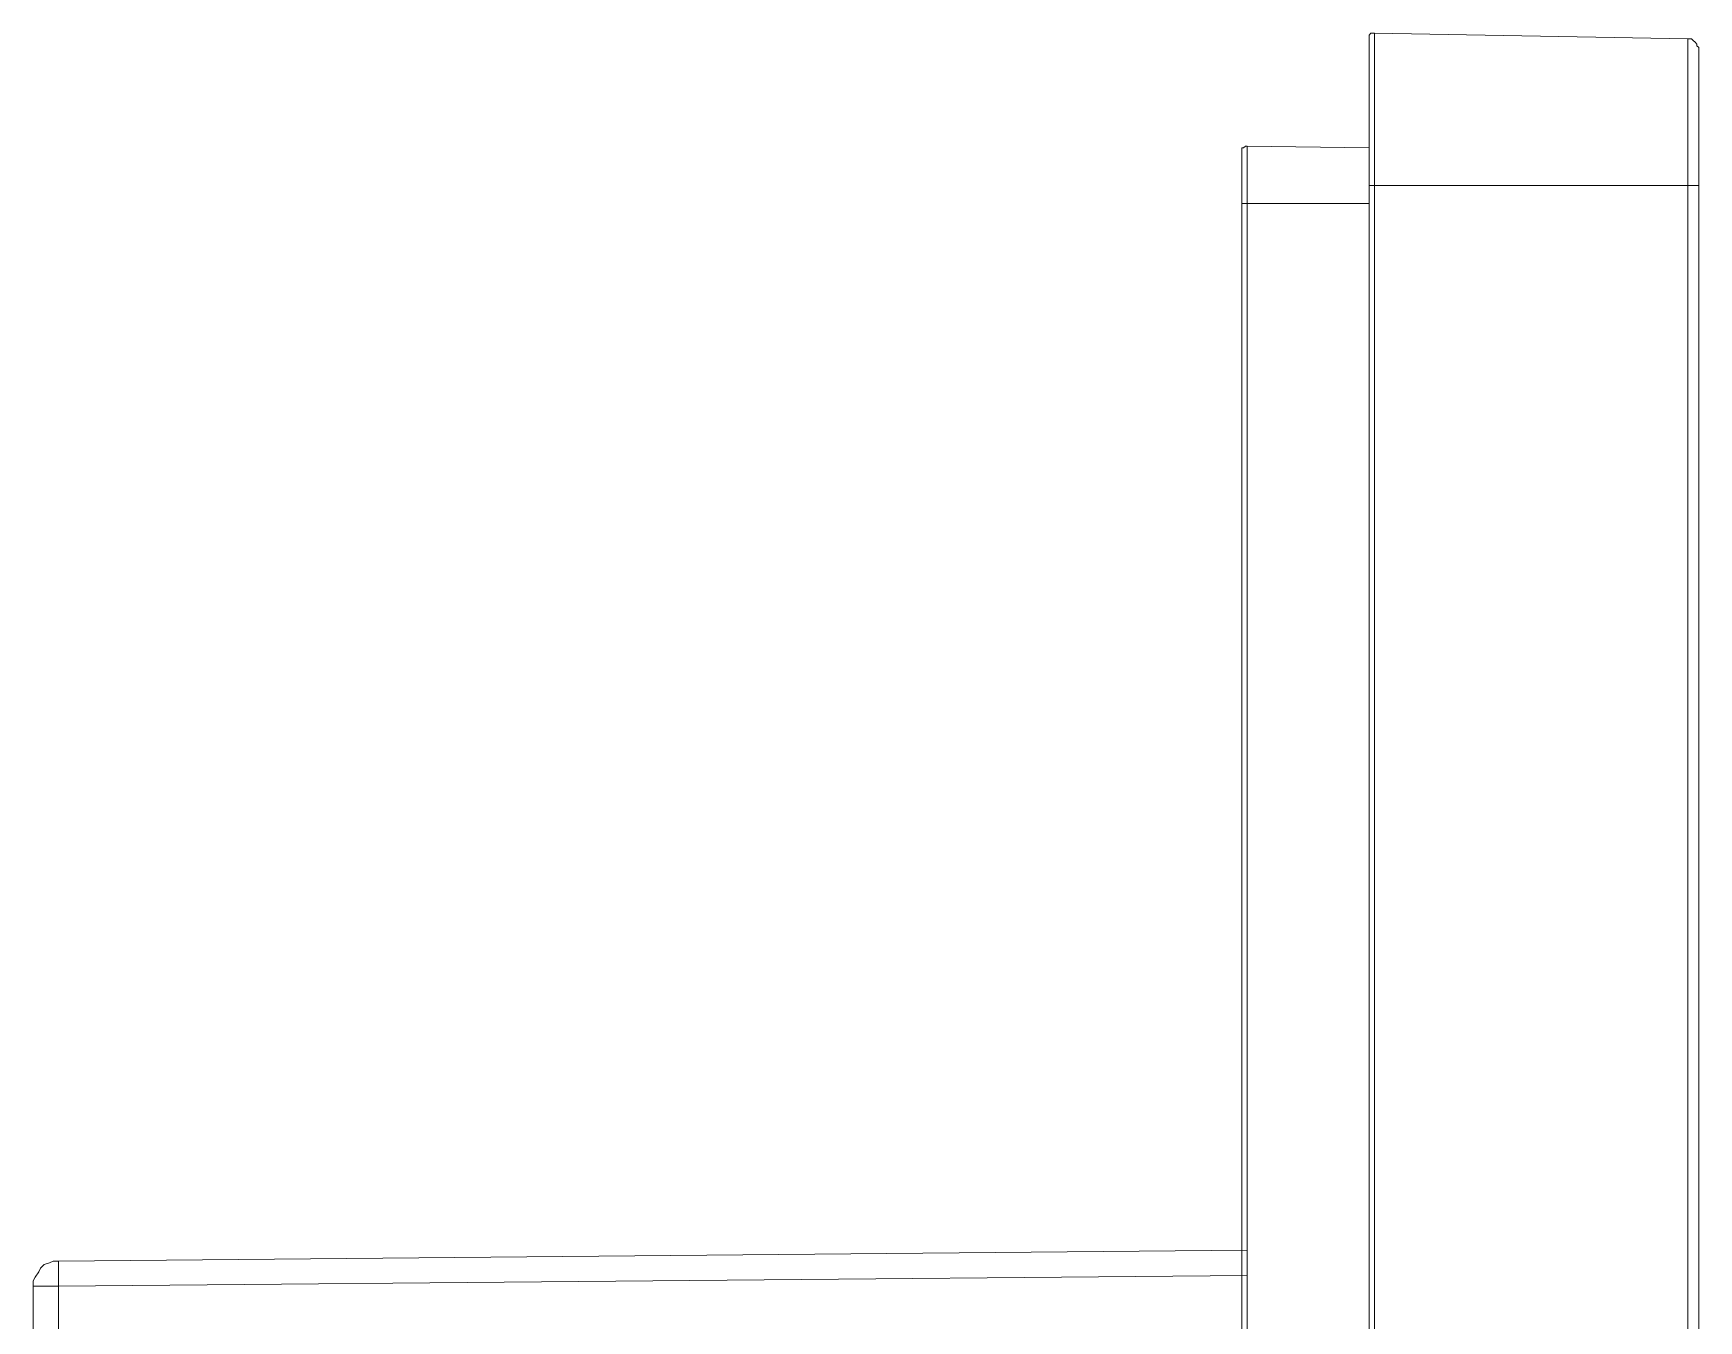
# Model space of a CAD drawing. Header units: centimetres. Extents: x -12.2 to 12.2, y -6.1 to 6.1.
# Drawn here: x 8.724 to 12.005, y 3.578 to 6.114 of the extents above; entities that cross this region are included whole.
import ezdxf

# ---------------------------------------------------------------- set-up
doc = ezdxf.new("R2010")
doc.units = ezdxf.units.CM
doc.header["$MEASUREMENT"] = 0
doc.layers.add('Camada 1', color=7, linetype='Continuous')

msp = doc.modelspace()

# ---------------------------------------------------------------- linework, layer by layer
at = {"layer": 'Camada 1', "color": 251, "lineweight": 9}
for points, knots in [([(11.3552, 6.10356), (11.3552, 6.10356), (11.3552, 6.10709), (11.3552, 6.10709), (11.3552, 6.10709), (11.3552, 6.11063), (11.3552, 6.11063), (11.3552, 6.11063), (11.35872, 6.11415), (11.35872, 6.11415), (11.35872, 6.11415), (11.36225, 6.11415), (11.36225, 6.11415), (11.36225, 6.11415), (11.36578, 6.11415), (11.36578, 6.11415)], [0, 0, 0, 0, 0.2, 0.2, 0.2, 0.4, 0.4, 0.4, 0.6, 0.6, 0.6, 0.8, 0.8, 0.8, 1, 1, 1, 1]), ([(11.3552, 5.81417), (11.3552, 5.81417), (11.3552, 5.87064), (11.3552, 5.87064), (11.3552, 5.87064), (11.3552, 5.92711), (11.3552, 5.92711), (11.3552, 5.92711), (11.3552, 5.97651), (11.3552, 5.97651), (11.3552, 5.97651), (11.3552, 6.01886), (11.3552, 6.01886), (11.3552, 6.01886), (11.3552, 6.05415), (11.3552, 6.05415), (11.3552, 6.05415), (11.3552, 6.08238), (11.3552, 6.08238), (11.3552, 6.08238), (11.3552, 6.10003), (11.3552, 6.10003), (11.3552, 6.10003), (11.3552, 6.10356), (11.3552, 6.10356)], [0, 0, 0, 0, 0.125, 0.125, 0.125, 0.25, 0.25, 0.25, 0.375, 0.375, 0.375, 0.5, 0.5, 0.5, 0.625, 0.625, 0.625, 0.75, 0.75, 0.75, 0.875, 0.875, 0.875, 1, 1, 1, 1]), ([(11.36578, 6.11415), (11.36578, 6.11415), (11.36578, 6.10709), (11.36578, 6.10709), (11.36578, 6.10709), (11.36578, 6.09298), (11.36578, 6.09298), (11.36578, 6.09298), (11.36578, 6.06474), (11.36578, 6.06474), (11.36578, 6.06474), (11.36578, 6.02592), (11.36578, 6.02592), (11.36578, 6.02592), (11.36578, 5.98005), (11.36578, 5.98005), (11.36578, 5.98005), (11.36578, 5.93064), (11.36578, 5.93064), (11.36578, 5.93064), (11.36578, 5.87417), (11.36578, 5.87417), (11.36578, 5.87417), (11.36578, 5.81417), (11.36578, 5.81417)], [0, 0, 0, 0, 0.125, 0.125, 0.125, 0.25, 0.25, 0.25, 0.375, 0.375, 0.375, 0.5, 0.5, 0.5, 0.625, 0.625, 0.625, 0.75, 0.75, 0.75, 0.875, 0.875, 0.875, 1, 1, 1, 1]), ([(11.98338, 5.81417), (11.98338, 5.81417), (11.98338, 5.87064), (11.98338, 5.87064), (11.98338, 5.87064), (11.98338, 5.92357), (11.98338, 5.92357), (11.98338, 5.92357), (11.98338, 5.97651), (11.98338, 5.97651), (11.98338, 5.97651), (11.98338, 6.01886), (11.98338, 6.01886), (11.98338, 6.01886), (11.98338, 6.05415), (11.98338, 6.05415), (11.98338, 6.05415), (11.98338, 6.08238), (11.98338, 6.08238), (11.98338, 6.08238), (11.98338, 6.0965), (11.98338, 6.0965), (11.98338, 6.0965), (11.98338, 6.10356), (11.98338, 6.10356)], [0, 0, 0, 0, 0.125, 0.125, 0.125, 0.25, 0.25, 0.25, 0.375, 0.375, 0.375, 0.5, 0.5, 0.5, 0.625, 0.625, 0.625, 0.75, 0.75, 0.75, 0.875, 0.875, 0.875, 1, 1, 1, 1]), ([(12.00456, 6.08238), (12.00456, 6.08238), (12.00456, 6.08592), (12.00456, 6.08592), (12.00456, 6.08592), (12.00102, 6.08945), (12.00102, 6.08945), (12.00102, 6.08945), (12.00102, 6.09298), (12.00102, 6.09298), (12.00102, 6.09298), (11.99749, 6.0965), (11.99749, 6.0965), (11.99749, 6.0965), (11.99396, 6.10003), (11.99396, 6.10003), (11.99396, 6.10003), (11.99044, 6.10356), (11.99044, 6.10356), (11.99044, 6.10356), (11.98691, 6.10356), (11.98691, 6.10356), (11.98691, 6.10356), (11.98338, 6.10356), (11.98338, 6.10356)], [0, 0, 0, 0, 0.125, 0.125, 0.125, 0.25, 0.25, 0.25, 0.375, 0.375, 0.375, 0.5, 0.5, 0.5, 0.625, 0.625, 0.625, 0.75, 0.75, 0.75, 0.875, 0.875, 0.875, 1, 1, 1, 1]), ([(12.00456, 6.08238), (12.00456, 6.08238), (12.00456, 6.07886), (12.00456, 6.07886), (12.00456, 6.07886), (12.00456, 6.06474), (12.00456, 6.06474), (12.00456, 6.06474), (12.00456, 6.04004), (12.00456, 6.04004), (12.00456, 6.04004), (12.00456, 6.00475), (12.00456, 6.00475), (12.00456, 6.00475), (12.00456, 5.9624), (12.00456, 5.9624), (12.00456, 5.9624), (12.00456, 5.91652), (12.00456, 5.91652), (12.00456, 5.91652), (12.00456, 5.86711), (12.00456, 5.86711), (12.00456, 5.86711), (12.00456, 5.81417), (12.00456, 5.81417)], [0, 0, 0, 0, 0.125, 0.125, 0.125, 0.25, 0.25, 0.25, 0.375, 0.375, 0.375, 0.5, 0.5, 0.5, 0.625, 0.625, 0.625, 0.75, 0.75, 0.75, 0.875, 0.875, 0.875, 1, 1, 1, 1]), ([(11.11521, 5.89181), (11.11521, 5.89181), (11.11168, 5.89181), (11.11168, 5.89181), (11.11168, 5.89181), (11.10815, 5.88828), (11.10815, 5.88828), (11.10815, 5.88828), (11.10462, 5.88828), (11.10462, 5.88828), (11.10462, 5.88828), (11.10462, 5.88476), (11.10462, 5.88476), (11.10462, 5.88476), (11.10462, 5.88123), (11.10462, 5.88123)], [0, 0, 0, 0, 0.2, 0.2, 0.2, 0.4, 0.4, 0.4, 0.6, 0.6, 0.6, 0.8, 0.8, 0.8, 1, 1, 1, 1]), ([(11.10462, 5.77888), (11.10462, 5.77888), (11.10462, 5.80006), (11.10462, 5.80006), (11.10462, 5.80006), (11.10462, 5.8177), (11.10462, 5.8177), (11.10462, 5.8177), (11.10462, 5.83535), (11.10462, 5.83535), (11.10462, 5.83535), (11.10462, 5.853), (11.10462, 5.853), (11.10462, 5.853), (11.10462, 5.86358), (11.10462, 5.86358), (11.10462, 5.86358), (11.10462, 5.87417), (11.10462, 5.87417), (11.10462, 5.87417), (11.10462, 5.88123), (11.10462, 5.88123)], [0, 0, 0, 0, 0.1428571, 0.1428571, 0.1428571, 0.2857143, 0.2857143, 0.2857143, 0.4285714, 0.4285714, 0.4285714, 0.5714286, 0.5714286, 0.5714286, 0.7142857, 0.7142857, 0.7142857, 0.8571429, 0.8571429, 0.8571429, 1, 1, 1, 1]), ([(11.11521, 5.89181), (11.11521, 5.89181), (11.11521, 5.88828), (11.11521, 5.88828), (11.11521, 5.88828), (11.11521, 5.88476), (11.11521, 5.88476), (11.11521, 5.88476), (11.11521, 5.87417), (11.11521, 5.87417), (11.11521, 5.87417), (11.11521, 5.86005), (11.11521, 5.86005), (11.11521, 5.86005), (11.11521, 5.8424), (11.11521, 5.8424), (11.11521, 5.8424), (11.11521, 5.82123), (11.11521, 5.82123), (11.11521, 5.82123), (11.11521, 5.80006), (11.11521, 5.80006), (11.11521, 5.80006), (11.11521, 5.77888), (11.11521, 5.77888)], [0, 0, 0, 0, 0.125, 0.125, 0.125, 0.25, 0.25, 0.25, 0.375, 0.375, 0.375, 0.5, 0.5, 0.5, 0.625, 0.625, 0.625, 0.75, 0.75, 0.75, 0.875, 0.875, 0.875, 1, 1, 1, 1]), ([(11.3552, 5.81417), (11.3552, 5.81417), (11.3552, 5.81417), (11.3552, 5.81417), (11.3552, 5.81417), (11.35872, 5.81417), (11.35872, 5.81417), (11.35872, 5.81417), (11.36225, 5.81417), (11.36225, 5.81417), (11.36225, 5.81417), (11.36578, 5.81417), (11.36578, 5.81417)], [0, 0, 0, 0, 0.25, 0.25, 0.25, 0.5, 0.5, 0.5, 0.75, 0.75, 0.75, 1, 1, 1, 1]), ([(12.00456, 5.81417), (12.00456, 5.81417), (12.00456, 5.81417), (12.00456, 5.81417), (12.00456, 5.81417), (12.00102, 5.81417), (12.00102, 5.81417), (12.00102, 5.81417), (11.99749, 5.81417), (11.99749, 5.81417), (11.99749, 5.81417), (11.99396, 5.81417), (11.99396, 5.81417), (11.99396, 5.81417), (11.99044, 5.81417), (11.99044, 5.81417), (11.99044, 5.81417), (11.98691, 5.81417), (11.98691, 5.81417), (11.98691, 5.81417), (11.98338, 5.81417), (11.98338, 5.81417)], [0, 0, 0, 0, 0.1428571, 0.1428571, 0.1428571, 0.2857143, 0.2857143, 0.2857143, 0.4285714, 0.4285714, 0.4285714, 0.5714286, 0.5714286, 0.5714286, 0.7142857, 0.7142857, 0.7142857, 0.8571429, 0.8571429, 0.8571429, 1, 1, 1, 1]), ([(11.11521, 5.77888), (11.11521, 5.77888), (11.11168, 5.77888), (11.11168, 5.77888), (11.11168, 5.77888), (11.10815, 5.77888), (11.10815, 5.77888), (11.10815, 5.77888), (11.10462, 5.77888), (11.10462, 5.77888)], [0, 0, 0, 0, 0.3333333, 0.3333333, 0.3333333, 0.6666667, 0.6666667, 0.6666667, 1, 1, 1, 1]), ([(11.11521, 3.66705), (11.11521, 3.66705), (11.11521, 3.67764), (11.11521, 3.67764), (11.11521, 3.67764), (11.11521, 3.68469), (11.11521, 3.68469), (11.11521, 3.68469), (11.11521, 3.69528), (11.11521, 3.69528), (11.11521, 3.69528), (11.11521, 3.70233), (11.11521, 3.70233), (11.11521, 3.70233), (11.11521, 3.70939), (11.11521, 3.70939), (11.11521, 3.70939), (11.11521, 3.71291), (11.11521, 3.71291), (11.11521, 3.71291), (11.11521, 3.71644), (11.11521, 3.71644)], [0, 0, 0, 0, 0.1428571, 0.1428571, 0.1428571, 0.2857143, 0.2857143, 0.2857143, 0.4285714, 0.4285714, 0.4285714, 0.5714286, 0.5714286, 0.5714286, 0.7142857, 0.7142857, 0.7142857, 0.8571429, 0.8571429, 0.8571429, 1, 1, 1, 1]), ([(8.72373, 3.64589), (8.72373, 3.64589), (8.72373, 3.65647), (8.72373, 3.65647), (8.72373, 3.65647), (8.72726, 3.66353), (8.72726, 3.66353), (8.72726, 3.66353), (8.73431, 3.67411), (8.73431, 3.67411), (8.73431, 3.67411), (8.73784, 3.68116), (8.73784, 3.68116), (8.73784, 3.68116), (8.7449, 3.68822), (8.7449, 3.68822), (8.7449, 3.68822), (8.75548, 3.69175), (8.75548, 3.69175), (8.75548, 3.69175), (8.76254, 3.69528), (8.76254, 3.69528), (8.76254, 3.69528), (8.77312, 3.69528), (8.77312, 3.69528)], [0, 0, 0, 0, 0.125, 0.125, 0.125, 0.25, 0.25, 0.25, 0.375, 0.375, 0.375, 0.5, 0.5, 0.5, 0.625, 0.625, 0.625, 0.75, 0.75, 0.75, 0.875, 0.875, 0.875, 1, 1, 1, 1]), ([(8.77312, 3.69528), (8.77312, 3.69528), (8.77312, 3.69528), (8.77312, 3.69528), (8.77312, 3.69528), (8.77312, 3.69175), (8.77312, 3.69175), (8.77312, 3.69175), (8.77312, 3.68822), (8.77312, 3.68822), (8.77312, 3.68822), (8.77312, 3.68116), (8.77312, 3.68116), (8.77312, 3.68116), (8.77312, 3.67411), (8.77312, 3.67411), (8.77312, 3.67411), (8.77312, 3.66353), (8.77312, 3.66353), (8.77312, 3.66353), (8.77312, 3.65647), (8.77312, 3.65647), (8.77312, 3.65647), (8.77312, 3.64589), (8.77312, 3.64589)], [0, 0, 0, 0, 0.125, 0.125, 0.125, 0.25, 0.25, 0.25, 0.375, 0.375, 0.375, 0.5, 0.5, 0.5, 0.625, 0.625, 0.625, 0.75, 0.75, 0.75, 0.875, 0.875, 0.875, 1, 1, 1, 1]), ([(8.72373, 3.64589), (8.72373, 3.64589), (8.72373, 3.64589), (8.72373, 3.64589), (8.72373, 3.64589), (8.72726, 3.64589), (8.72726, 3.64589), (8.72726, 3.64589), (8.73431, 3.64589), (8.73431, 3.64589), (8.73431, 3.64589), (8.73784, 3.64589), (8.73784, 3.64589), (8.73784, 3.64589), (8.7449, 3.64589), (8.7449, 3.64589), (8.7449, 3.64589), (8.75548, 3.64589), (8.75548, 3.64589), (8.75548, 3.64589), (8.76254, 3.64589), (8.76254, 3.64589), (8.76254, 3.64589), (8.77312, 3.64589), (8.77312, 3.64589)], [0, 0, 0, 0, 0.125, 0.125, 0.125, 0.25, 0.25, 0.25, 0.375, 0.375, 0.375, 0.5, 0.5, 0.5, 0.625, 0.625, 0.625, 0.75, 0.75, 0.75, 0.875, 0.875, 0.875, 1, 1, 1, 1])]:
    msp.add_open_spline(points, degree=3, knots=knots, dxfattribs=at)
for points in [[(11.98338, 6.10356), (11.98338, 6.10356), (11.36578, 6.11415), (11.36578, 6.11415)], [(11.11521, 5.89181), (11.11521, 5.89181), (11.3552, 5.88828), (11.3552, 5.88828)], [(11.3552, -5.82844), (11.3552, -5.82844), (11.3552, 5.81417), (11.3552, 5.81417)], [(11.36578, 5.81417), (11.36578, 5.81417), (11.36578, -5.82844), (11.36578, -5.82844)], [(11.98338, 5.81417), (11.98338, 5.81417), (11.36578, 5.81417), (11.36578, 5.81417)], [(11.98338, -5.82844), (11.98338, -5.82844), (11.98338, 5.81417), (11.98338, 5.81417)], [(12.00456, 5.81417), (12.00456, 5.81417), (12.00456, -5.82844), (12.00456, -5.82844)], [(11.10462, -2.02756), (11.10462, -2.02756), (11.10462, 5.77888), (11.10462, 5.77888)], [(11.11521, 5.77888), (11.11521, 5.77888), (11.11521, -2.02756), (11.11521, -2.02756)], [(11.11521, 5.77888), (11.11521, 5.77888), (11.3552, 5.77888), (11.3552, 5.77888)], [(8.77312, 3.69528), (8.77312, 3.69528), (11.11521, 3.71644), (11.11521, 3.71644)], [(8.72373, 3.50125), (8.72373, 3.50125), (8.72373, 3.64589), (8.72373, 3.64589)], [(11.11521, 3.66705), (11.11521, 3.66705), (8.77312, 3.64589), (8.77312, 3.64589)], [(8.77312, 3.64589), (8.77312, 3.64589), (8.77312, 3.50125), (8.77312, 3.50125)], [(11.11521, -3.68131), (11.11521, -3.68131), (11.11521, 3.66705), (11.11521, 3.66705)]]:
    msp.add_open_spline(points, degree=3, dxfattribs=at)

doc.saveas('drawing.dxf')
